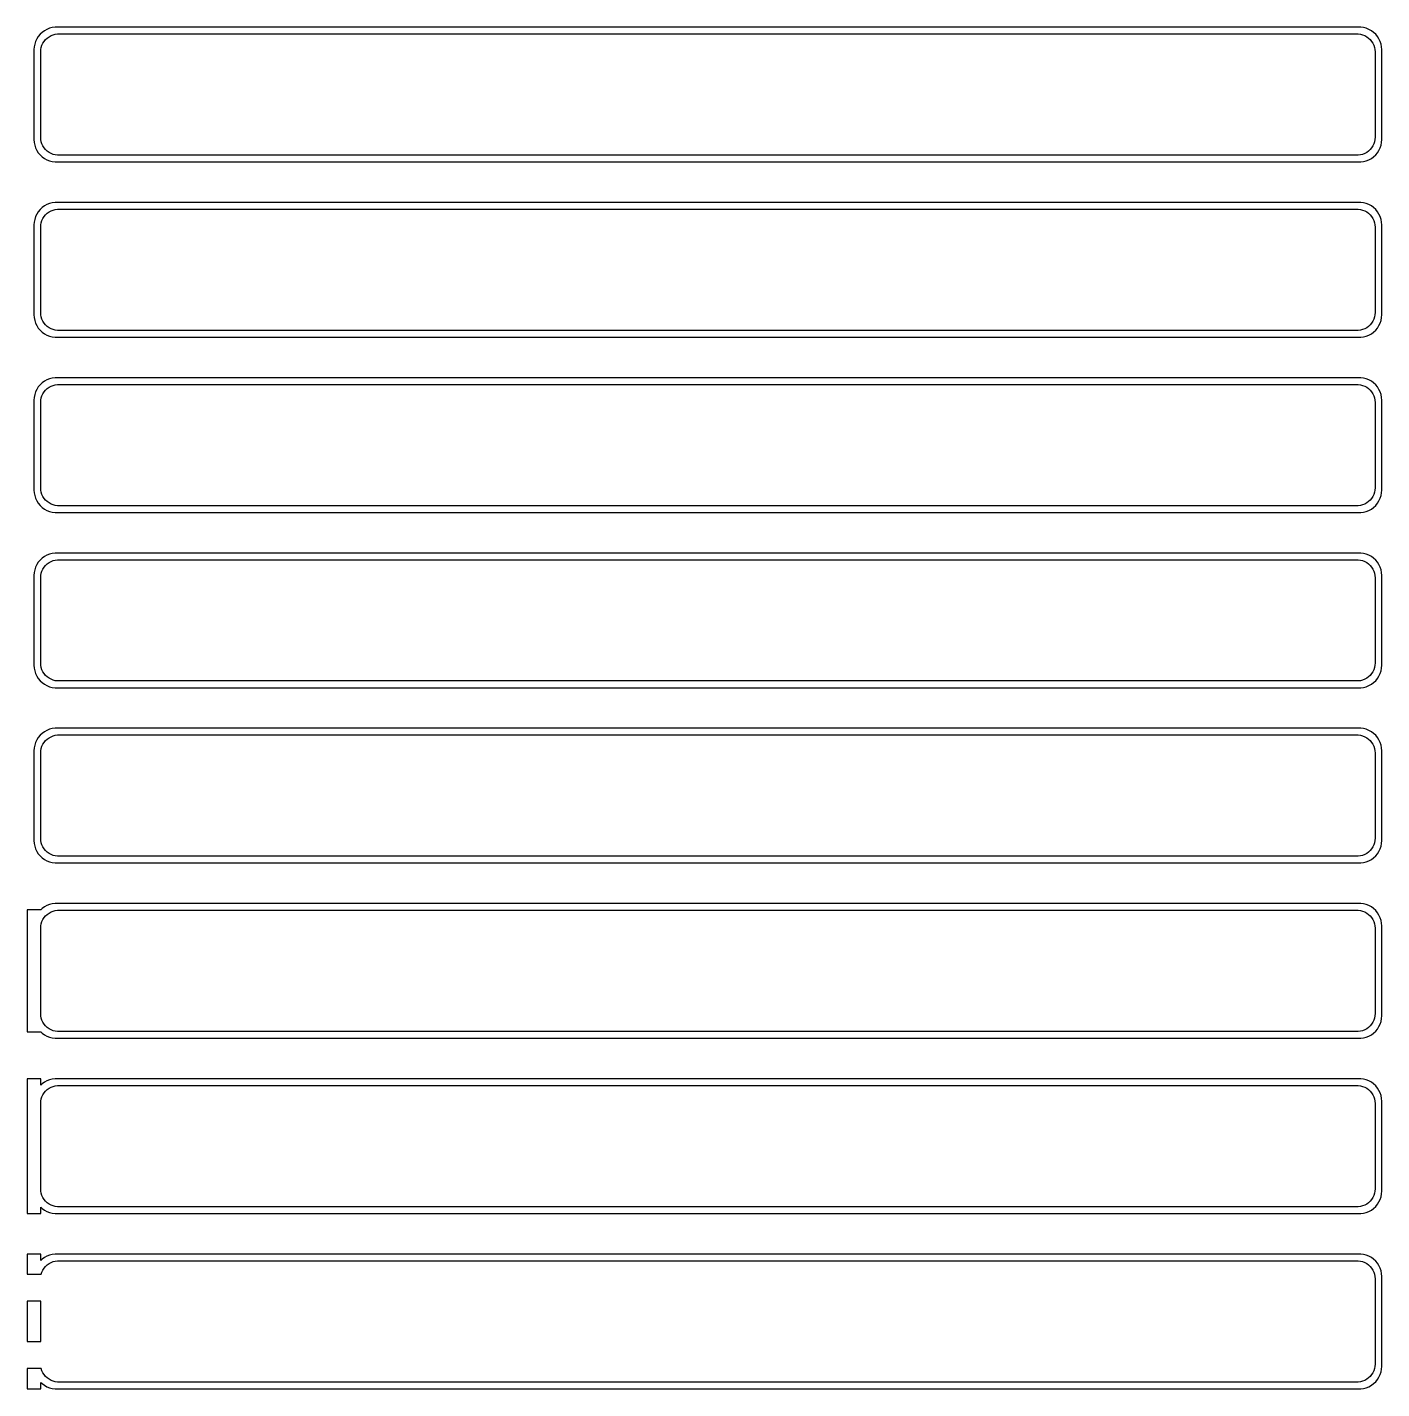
# Model space of a CAD drawing. Header units: metres. Extents: x -152 to 150, y 570 to 1146.
# Drawn here: x -151.5 to 150, y 843 to 1146 of the extents above; entities that cross this region are included whole.
import ezdxf

# ---------------------------------------------------------------- set-up
doc = ezdxf.new("R2010")
doc.units = ezdxf.units.M

msp = doc.modelspace()

# ---------------------------------------------------------------- linework, layer by layer
for p, q in [((-147.129, 1145.52), (-147.679, 1145.22)), ((-146.545, 1145.76), (-147.129, 1145.52)), ((-145.937, 1145.91), (-146.545, 1145.76)), ((-145.314, 1145.99), (-145.937, 1145.91)), ((145.314, 1145.99), (-145.314, 1145.99)), ((145.937, 1145.91), (145.314, 1145.99)), ((146.545, 1145.76), (145.937, 1145.91)), ((147.129, 1145.52), (146.545, 1145.76)), ((147.679, 1145.22), (147.129, 1145.52)), ((-149.843, 1142.24), (-149.961, 1141.63)), ((-149.649, 1142.84), (-149.843, 1142.24)), ((-149.382, 1143.41), (-149.649, 1142.84)), ((-149.045, 1143.94), (-149.382, 1143.41)), ((-148.645, 1144.42), (-149.045, 1143.94)), ((-148.187, 1144.85), (-148.645, 1144.42)), ((-148.219, 1141.97), (-148.005, 1142.43)), ((-147.679, 1145.22), (-148.187, 1144.85)), ((-148.005, 1142.43), (-147.736, 1142.85)), ((-147.736, 1142.85), (-147.416, 1143.24)), ((-147.416, 1143.24), (-147.05, 1143.58)), ((-147.05, 1143.58), (-146.643, 1143.88)), ((-146.643, 1143.88), (-146.203, 1144.12)), ((-146.203, 1144.12), (-145.736, 1144.3)), ((-145.736, 1144.3), (-145.25, 1144.43)), ((-145.25, 1144.43), (-144.751, 1144.49)), ((-144.751, 1144.49), (144.751, 1144.49)), ((144.751, 1144.49), (145.25, 1144.43)), ((145.25, 1144.43), (145.736, 1144.3)), ((145.736, 1144.3), (146.203, 1144.12)), ((146.203, 1144.12), (146.643, 1143.88)), ((146.643, 1143.88), (147.05, 1143.58)), ((147.05, 1143.58), (147.416, 1143.24)), ((147.416, 1143.24), (147.736, 1142.85)), ((148.187, 1144.85), (147.679, 1145.22)), ((147.736, 1142.85), (148.005, 1142.43)), ((148.005, 1142.43), (148.219, 1141.97)), ((148.645, 1144.42), (148.187, 1144.85)), ((149.045, 1143.94), (148.645, 1144.42)), ((149.382, 1143.41), (149.045, 1143.94)), ((149.649, 1142.84), (149.382, 1143.41)), ((149.843, 1142.24), (149.649, 1142.84)), ((149.961, 1141.63), (149.843, 1142.24)), ((-149.961, 1141.63), (-150, 1141)), ((-150, 1141), (-150, 1121)), ((-148.5, 1140.5), (-148.468, 1141)), ((-148.5, 1121.5), (-148.5, 1140.5)), ((-148.468, 1141), (-148.374, 1141.49)), ((-148.374, 1141.49), (-148.219, 1141.97)), ((148.219, 1141.97), (148.374, 1141.49)), ((148.374, 1141.49), (148.468, 1141)), ((148.468, 1141), (148.5, 1140.5)), ((148.5, 1140.5), (148.5, 1121.5)), ((150, 1141), (149.961, 1141.63)), ((150, 1121), (150, 1141)), ((-148.468, 1121), (-148.5, 1121.5)), ((148.5, 1121.5), (148.468, 1121)), ((-150, 1121), (-149.961, 1120.37)), ((-149.961, 1120.37), (-149.843, 1119.76)), ((-149.843, 1119.76), (-149.649, 1119.16)), ((-149.649, 1119.16), (-149.382, 1118.59)), ((-149.382, 1118.59), (-149.045, 1118.06)), ((-149.045, 1118.06), (-148.645, 1117.58)), ((-148.374, 1120.51), (-148.468, 1121)), ((-148.219, 1120.03), (-148.374, 1120.51)), ((-148.005, 1119.57), (-148.219, 1120.03)), ((-147.736, 1119.15), (-148.005, 1119.57)), ((-147.416, 1118.76), (-147.736, 1119.15)), ((-147.05, 1118.42), (-147.416, 1118.76)), ((-146.643, 1118.12), (-147.05, 1118.42)), ((-146.203, 1117.88), (-146.643, 1118.12)), ((146.643, 1118.12), (146.203, 1117.88)), ((147.05, 1118.42), (146.643, 1118.12)), ((147.416, 1118.76), (147.05, 1118.42)), ((147.736, 1119.15), (147.416, 1118.76)), ((148.005, 1119.57), (147.736, 1119.15)), ((148.219, 1120.03), (148.005, 1119.57)), ((148.374, 1120.51), (148.219, 1120.03)), ((148.468, 1121), (148.374, 1120.51)), ((148.645, 1117.58), (149.045, 1118.06)), ((149.045, 1118.06), (149.382, 1118.59)), ((149.382, 1118.59), (149.649, 1119.16)), ((149.649, 1119.16), (149.843, 1119.76)), ((149.843, 1119.76), (149.961, 1120.37)), ((149.961, 1120.37), (150, 1121)), ((-148.645, 1117.58), (-148.187, 1117.15)), ((-148.187, 1117.15), (-147.679, 1116.78)), ((-147.679, 1116.78), (-147.129, 1116.48)), ((-147.129, 1116.48), (-146.545, 1116.24)), ((-146.545, 1116.24), (-145.937, 1116.09)), ((-145.736, 1117.7), (-146.203, 1117.88)), ((-145.937, 1116.09), (-145.314, 1116.01)), ((-145.25, 1117.57), (-145.736, 1117.7)), ((-145.314, 1116.01), (145.314, 1116.01)), ((-144.751, 1117.51), (-145.25, 1117.57)), ((144.751, 1117.51), (-144.751, 1117.51)), ((145.25, 1117.57), (144.751, 1117.51)), ((145.736, 1117.7), (145.25, 1117.57)), ((145.314, 1116.01), (145.937, 1116.09)), ((146.203, 1117.88), (145.736, 1117.7)), ((145.937, 1116.09), (146.545, 1116.24)), ((146.545, 1116.24), (147.129, 1116.48)), ((147.129, 1116.48), (147.679, 1116.78)), ((147.679, 1116.78), (148.187, 1117.15)), ((148.187, 1117.15), (148.645, 1117.58)), ((-147.679, 1106.22), (-148.187, 1105.85)), ((-147.129, 1106.52), (-147.679, 1106.22)), ((-146.545, 1106.76), (-147.129, 1106.52)), ((-145.937, 1106.91), (-146.545, 1106.76)), ((-145.314, 1106.99), (-145.937, 1106.91)), ((145.314, 1106.99), (-145.314, 1106.99)), ((145.937, 1106.91), (145.314, 1106.99)), ((146.545, 1106.76), (145.937, 1106.91)), ((147.129, 1106.52), (146.545, 1106.76)), ((147.679, 1106.22), (147.129, 1106.52)), ((148.187, 1105.85), (147.679, 1106.22)), ((-149.843, 1103.24), (-149.961, 1102.63)), ((-149.649, 1103.84), (-149.843, 1103.24)), ((-149.382, 1104.41), (-149.649, 1103.84)), ((-149.045, 1104.94), (-149.382, 1104.41)), ((-148.645, 1105.42), (-149.045, 1104.94)), ((-148.187, 1105.85), (-148.645, 1105.42)), ((-148.374, 1102.49), (-148.219, 1102.97)), ((-148.219, 1102.97), (-148.005, 1103.43)), ((-148.005, 1103.43), (-147.736, 1103.85)), ((-147.736, 1103.85), (-147.416, 1104.24)), ((-147.416, 1104.24), (-147.05, 1104.58)), ((-147.05, 1104.58), (-146.643, 1104.88)), ((-146.643, 1104.88), (-146.203, 1105.12)), ((-146.203, 1105.12), (-145.736, 1105.3)), ((-145.736, 1105.3), (-145.25, 1105.43)), ((-145.25, 1105.43), (-144.751, 1105.49)), ((-144.751, 1105.49), (144.751, 1105.49)), ((144.751, 1105.49), (145.25, 1105.43)), ((145.25, 1105.43), (145.736, 1105.3)), ((145.736, 1105.3), (146.203, 1105.12)), ((146.203, 1105.12), (146.643, 1104.88)), ((146.643, 1104.88), (147.05, 1104.58)), ((147.05, 1104.58), (147.416, 1104.24)), ((147.416, 1104.24), (147.736, 1103.85)), ((147.736, 1103.85), (148.005, 1103.43)), ((148.005, 1103.43), (148.219, 1102.97)), ((148.645, 1105.42), (148.187, 1105.85)), ((148.219, 1102.97), (148.374, 1102.49)), ((149.045, 1104.94), (148.645, 1105.42)), ((149.382, 1104.41), (149.045, 1104.94)), ((149.649, 1103.84), (149.382, 1104.41)), ((149.843, 1103.24), (149.649, 1103.84)), ((149.961, 1102.63), (149.843, 1103.24)), ((-149.961, 1102.63), (-150, 1102)), ((-150, 1102), (-150, 1082)), ((-148.5, 1101.5), (-148.468, 1102)), ((-148.5, 1082.5), (-148.5, 1101.5)), ((-148.468, 1102), (-148.374, 1102.49)), ((148.374, 1102.49), (148.468, 1102)), ((148.468, 1102), (148.5, 1101.5)), ((148.5, 1101.5), (148.5, 1082.5)), ((150, 1102), (149.961, 1102.63)), ((150, 1082), (150, 1102)), ((-150, 1082), (-149.961, 1081.37)), ((-148.468, 1082), (-148.5, 1082.5)), ((-148.374, 1081.51), (-148.468, 1082)), ((148.468, 1082), (148.374, 1081.51)), ((148.5, 1082.5), (148.468, 1082)), ((149.961, 1081.37), (150, 1082)), ((-149.961, 1081.37), (-149.843, 1080.76)), ((-149.843, 1080.76), (-149.649, 1080.16)), ((-149.649, 1080.16), (-149.382, 1079.59)), ((-149.382, 1079.59), (-149.045, 1079.06)), ((-149.045, 1079.06), (-148.645, 1078.58)), ((-148.219, 1081.03), (-148.374, 1081.51)), ((-148.005, 1080.57), (-148.219, 1081.03)), ((-147.736, 1080.15), (-148.005, 1080.57)), ((-147.416, 1079.76), (-147.736, 1080.15)), ((-147.05, 1079.42), (-147.416, 1079.76)), ((-146.643, 1079.12), (-147.05, 1079.42)), ((-146.203, 1078.88), (-146.643, 1079.12)), ((-145.736, 1078.7), (-146.203, 1078.88)), ((-145.25, 1078.57), (-145.736, 1078.7)), ((145.736, 1078.7), (145.25, 1078.57)), ((146.203, 1078.88), (145.736, 1078.7)), ((146.643, 1079.12), (146.203, 1078.88)), ((147.05, 1079.42), (146.643, 1079.12)), ((147.416, 1079.76), (147.05, 1079.42)), ((147.736, 1080.15), (147.416, 1079.76)), ((148.005, 1080.57), (147.736, 1080.15)), ((148.219, 1081.03), (148.005, 1080.57)), ((148.374, 1081.51), (148.219, 1081.03)), ((148.645, 1078.58), (149.045, 1079.06)), ((149.045, 1079.06), (149.382, 1079.59)), ((149.382, 1079.59), (149.649, 1080.16)), ((149.649, 1080.16), (149.843, 1080.76)), ((149.843, 1080.76), (149.961, 1081.37)), ((-148.645, 1078.58), (-148.187, 1078.15)), ((-148.187, 1078.15), (-147.679, 1077.78)), ((-147.679, 1077.78), (-147.129, 1077.48)), ((-147.129, 1077.48), (-146.545, 1077.24)), ((-146.545, 1077.24), (-145.937, 1077.09)), ((-145.937, 1077.09), (-145.314, 1077.01)), ((-145.314, 1077.01), (145.314, 1077.01)), ((-144.751, 1078.51), (-145.25, 1078.57)), ((144.751, 1078.51), (-144.751, 1078.51)), ((145.25, 1078.57), (144.751, 1078.51)), ((145.314, 1077.01), (145.937, 1077.09)), ((145.937, 1077.09), (146.545, 1077.24)), ((146.545, 1077.24), (147.129, 1077.48)), ((147.129, 1077.48), (147.679, 1077.78)), ((147.679, 1077.78), (148.187, 1078.15)), ((148.187, 1078.15), (148.645, 1078.58)), ((-148.187, 1066.85), (-148.645, 1066.42)), ((-147.679, 1067.22), (-148.187, 1066.85)), ((-147.129, 1067.52), (-147.679, 1067.22)), ((-146.545, 1067.76), (-147.129, 1067.52)), ((-145.937, 1067.91), (-146.545, 1067.76)), ((-145.314, 1067.99), (-145.937, 1067.91)), ((145.314, 1067.99), (-145.314, 1067.99)), ((-145.25, 1066.43), (-144.751, 1066.49)), ((-144.751, 1066.49), (144.751, 1066.49)), ((144.751, 1066.49), (145.25, 1066.43)), ((145.937, 1067.91), (145.314, 1067.99)), ((146.545, 1067.76), (145.937, 1067.91)), ((147.129, 1067.52), (146.545, 1067.76)), ((147.679, 1067.22), (147.129, 1067.52)), ((148.187, 1066.85), (147.679, 1067.22)), ((148.645, 1066.42), (148.187, 1066.85)), ((-149.961, 1063.63), (-150, 1063)), ((-149.843, 1064.24), (-149.961, 1063.63)), ((-149.649, 1064.84), (-149.843, 1064.24)), ((-149.382, 1065.41), (-149.649, 1064.84)), ((-149.045, 1065.94), (-149.382, 1065.41)), ((-148.645, 1066.42), (-149.045, 1065.94)), ((-148.468, 1063), (-148.374, 1063.49)), ((-148.374, 1063.49), (-148.219, 1063.97)), ((-148.219, 1063.97), (-148.005, 1064.43)), ((-148.005, 1064.43), (-147.736, 1064.85)), ((-147.736, 1064.85), (-147.416, 1065.24)), ((-147.416, 1065.24), (-147.05, 1065.58)), ((-147.05, 1065.58), (-146.643, 1065.88)), ((-146.643, 1065.88), (-146.203, 1066.12)), ((-146.203, 1066.12), (-145.736, 1066.3)), ((-145.736, 1066.3), (-145.25, 1066.43)), ((145.25, 1066.43), (145.736, 1066.3)), ((145.736, 1066.3), (146.203, 1066.12)), ((146.203, 1066.12), (146.643, 1065.88)), ((146.643, 1065.88), (147.05, 1065.58)), ((147.05, 1065.58), (147.416, 1065.24)), ((147.416, 1065.24), (147.736, 1064.85)), ((147.736, 1064.85), (148.005, 1064.43)), ((148.005, 1064.43), (148.219, 1063.97)), ((148.219, 1063.97), (148.374, 1063.49)), ((148.374, 1063.49), (148.468, 1063)), ((149.045, 1065.94), (148.645, 1066.42)), ((149.382, 1065.41), (149.045, 1065.94)), ((149.649, 1064.84), (149.382, 1065.41)), ((149.843, 1064.24), (149.649, 1064.84)), ((149.961, 1063.63), (149.843, 1064.24)), ((150, 1063), (149.961, 1063.63)), ((-150, 1063), (-150, 1043)), ((-148.5, 1062.5), (-148.468, 1063)), ((-148.5, 1043.5), (-148.5, 1062.5)), ((148.468, 1063), (148.5, 1062.5)), ((148.5, 1062.5), (148.5, 1043.5)), ((150, 1043), (150, 1063)), ((-150, 1043), (-149.961, 1042.37)), ((-149.961, 1042.37), (-149.843, 1041.76)), ((-148.468, 1043), (-148.5, 1043.5)), ((-148.374, 1042.51), (-148.468, 1043)), ((-148.219, 1042.03), (-148.374, 1042.51)), ((148.374, 1042.51), (148.219, 1042.03)), ((148.468, 1043), (148.374, 1042.51)), ((148.5, 1043.5), (148.468, 1043)), ((149.843, 1041.76), (149.961, 1042.37)), ((149.961, 1042.37), (150, 1043)), ((-149.843, 1041.76), (-149.649, 1041.16)), ((-149.649, 1041.16), (-149.382, 1040.59)), ((-149.382, 1040.59), (-149.045, 1040.06)), ((-149.045, 1040.06), (-148.645, 1039.58)), ((-148.645, 1039.58), (-148.187, 1039.15)), ((-148.005, 1041.57), (-148.219, 1042.03)), ((-147.736, 1041.15), (-148.005, 1041.57)), ((-147.416, 1040.76), (-147.736, 1041.15)), ((-147.05, 1040.42), (-147.416, 1040.76)), ((-146.643, 1040.12), (-147.05, 1040.42)), ((-146.203, 1039.88), (-146.643, 1040.12)), ((-145.736, 1039.7), (-146.203, 1039.88)), ((-145.25, 1039.57), (-145.736, 1039.7)), ((-144.751, 1039.51), (-145.25, 1039.57)), ((144.751, 1039.51), (-144.751, 1039.51)), ((145.25, 1039.57), (144.751, 1039.51)), ((145.736, 1039.7), (145.25, 1039.57)), ((146.203, 1039.88), (145.736, 1039.7)), ((146.643, 1040.12), (146.203, 1039.88)), ((147.05, 1040.42), (146.643, 1040.12)), ((147.416, 1040.76), (147.05, 1040.42)), ((147.736, 1041.15), (147.416, 1040.76)), ((148.005, 1041.57), (147.736, 1041.15)), ((148.219, 1042.03), (148.005, 1041.57)), ((148.187, 1039.15), (148.645, 1039.58)), ((148.645, 1039.58), (149.045, 1040.06)), ((149.045, 1040.06), (149.382, 1040.59)), ((149.382, 1040.59), (149.649, 1041.16)), ((149.649, 1041.16), (149.843, 1041.76)), ((-148.187, 1039.15), (-147.679, 1038.78)), ((-147.679, 1038.78), (-147.129, 1038.48)), ((-147.129, 1038.48), (-146.545, 1038.24)), ((-146.545, 1038.24), (-145.937, 1038.09)), ((-145.937, 1038.09), (-145.314, 1038.01)), ((-145.314, 1038.01), (145.314, 1038.01)), ((145.314, 1038.01), (145.937, 1038.09)), ((145.937, 1038.09), (146.545, 1038.24)), ((146.545, 1038.24), (147.129, 1038.48)), ((147.129, 1038.48), (147.679, 1038.78)), ((147.679, 1038.78), (148.187, 1039.15)), ((-148.645, 1027.42), (-149.045, 1026.94)), ((-148.187, 1027.85), (-148.645, 1027.42)), ((-147.679, 1028.22), (-148.187, 1027.85)), ((-147.129, 1028.52), (-147.679, 1028.22)), ((-146.545, 1028.76), (-147.129, 1028.52)), ((-146.643, 1026.88), (-146.203, 1027.12)), ((-145.937, 1028.91), (-146.545, 1028.76)), ((-146.203, 1027.12), (-145.736, 1027.3)), ((-145.314, 1028.99), (-145.937, 1028.91)), ((-145.736, 1027.3), (-145.25, 1027.43)), ((145.314, 1028.99), (-145.314, 1028.99)), ((-145.25, 1027.43), (-144.751, 1027.49)), ((-144.751, 1027.49), (144.751, 1027.49)), ((144.751, 1027.49), (145.25, 1027.43)), ((145.25, 1027.43), (145.736, 1027.3)), ((145.937, 1028.91), (145.314, 1028.99)), ((145.736, 1027.3), (146.203, 1027.12)), ((146.545, 1028.76), (145.937, 1028.91)), ((146.203, 1027.12), (146.643, 1026.88)), ((147.129, 1028.52), (146.545, 1028.76)), ((147.679, 1028.22), (147.129, 1028.52)), ((148.187, 1027.85), (147.679, 1028.22)), ((148.645, 1027.42), (148.187, 1027.85)), ((149.045, 1026.94), (148.645, 1027.42)), ((-149.961, 1024.63), (-150, 1024)), ((-149.843, 1025.24), (-149.961, 1024.63)), ((-149.649, 1025.84), (-149.843, 1025.24)), ((-149.382, 1026.41), (-149.649, 1025.84)), ((-149.045, 1026.94), (-149.382, 1026.41)), ((-148.468, 1024), (-148.374, 1024.49)), ((-148.374, 1024.49), (-148.219, 1024.97)), ((-148.219, 1024.97), (-148.005, 1025.43)), ((-148.005, 1025.43), (-147.736, 1025.85)), ((-147.736, 1025.85), (-147.416, 1026.24)), ((-147.416, 1026.24), (-147.05, 1026.58)), ((-147.05, 1026.58), (-146.643, 1026.88)), ((146.643, 1026.88), (147.05, 1026.58)), ((147.05, 1026.58), (147.416, 1026.24)), ((147.416, 1026.24), (147.736, 1025.85)), ((147.736, 1025.85), (148.005, 1025.43)), ((148.005, 1025.43), (148.219, 1024.97)), ((148.219, 1024.97), (148.374, 1024.49)), ((148.374, 1024.49), (148.468, 1024)), ((149.382, 1026.41), (149.045, 1026.94)), ((149.649, 1025.84), (149.382, 1026.41)), ((149.843, 1025.24), (149.649, 1025.84)), ((149.961, 1024.63), (149.843, 1025.24)), ((150, 1024), (149.961, 1024.63)), ((-150, 1024), (-150, 1004)), ((-148.5, 1023.5), (-148.468, 1024)), ((-148.5, 1004.5), (-148.5, 1023.5)), ((148.468, 1024), (148.5, 1023.5)), ((148.5, 1023.5), (148.5, 1004.5)), ((150, 1004), (150, 1024)), ((-150, 1004), (-149.961, 1003.37)), ((-149.961, 1003.37), (-149.843, 1002.76)), ((-148.468, 1004), (-148.5, 1004.5)), ((-148.374, 1003.51), (-148.468, 1004)), ((-148.219, 1003.03), (-148.374, 1003.51)), ((-148.005, 1002.57), (-148.219, 1003.03)), ((148.219, 1003.03), (148.005, 1002.57)), ((148.374, 1003.51), (148.219, 1003.03)), ((148.468, 1004), (148.374, 1003.51)), ((148.5, 1004.5), (148.468, 1004)), ((149.843, 1002.76), (149.961, 1003.37)), ((149.961, 1003.37), (150, 1004)), ((-149.843, 1002.76), (-149.649, 1002.16)), ((-149.649, 1002.16), (-149.382, 1001.59)), ((-149.382, 1001.59), (-149.045, 1001.06)), ((-149.045, 1001.06), (-148.645, 1000.58)), ((-148.645, 1000.58), (-148.187, 1000.15)), ((-148.187, 1000.15), (-147.679, 999.778)), ((-147.736, 1002.15), (-148.005, 1002.57)), ((-147.416, 1001.76), (-147.736, 1002.15)), ((-147.05, 1001.42), (-147.416, 1001.76)), ((-146.643, 1001.12), (-147.05, 1001.42)), ((-146.203, 1000.88), (-146.643, 1001.12)), ((-145.736, 1000.7), (-146.203, 1000.88)), ((-145.25, 1000.57), (-145.736, 1000.7)), ((-144.751, 1000.51), (-145.25, 1000.57)), ((144.751, 1000.51), (-144.751, 1000.51)), ((145.25, 1000.57), (144.751, 1000.51)), ((145.736, 1000.7), (145.25, 1000.57)), ((146.203, 1000.88), (145.736, 1000.7)), ((146.643, 1001.12), (146.203, 1000.88)), ((147.05, 1001.42), (146.643, 1001.12)), ((147.416, 1001.76), (147.05, 1001.42)), ((147.736, 1002.15), (147.416, 1001.76)), ((147.679, 999.778), (148.187, 1000.15)), ((148.005, 1002.57), (147.736, 1002.15)), ((148.187, 1000.15), (148.645, 1000.58)), ((148.645, 1000.58), (149.045, 1001.06)), ((149.045, 1001.06), (149.382, 1001.59)), ((149.382, 1001.59), (149.649, 1002.16)), ((149.649, 1002.16), (149.843, 1002.76)), ((-147.679, 999.778), (-147.129, 999.476)), ((-147.129, 999.476), (-146.545, 999.245)), ((-146.545, 999.245), (-145.937, 999.089)), ((-145.937, 999.089), (-145.314, 999.01)), ((-145.314, 999.01), (145.314, 999.01)), ((145.314, 999.01), (145.937, 999.089)), ((145.937, 999.089), (146.545, 999.245)), ((146.545, 999.245), (147.129, 999.476)), ((147.129, 999.476), (147.679, 999.778)), ((-149.045, 987.939), (-149.382, 987.409)), ((-148.645, 988.423), (-149.045, 987.939)), ((-148.187, 988.853), (-148.645, 988.423)), ((-147.679, 989.222), (-148.187, 988.853)), ((-147.129, 989.524), (-147.679, 989.222)), ((-146.545, 989.755), (-147.129, 989.524)), ((-147.05, 987.582), (-146.643, 987.877)), ((-146.643, 987.877), (-146.203, 988.119)), ((-145.937, 989.911), (-146.545, 989.755)), ((-146.203, 988.119), (-145.736, 988.304)), ((-145.314, 989.99), (-145.937, 989.911)), ((-145.736, 988.304), (-145.25, 988.429)), ((145.314, 989.99), (-145.314, 989.99)), ((-145.25, 988.429), (-144.751, 988.492)), ((-144.751, 988.492), (144.751, 988.492)), ((144.751, 988.492), (145.25, 988.429)), ((145.25, 988.429), (145.736, 988.304)), ((145.937, 989.911), (145.314, 989.99)), ((145.736, 988.304), (146.203, 988.119)), ((146.545, 989.755), (145.937, 989.911)), ((146.203, 988.119), (146.643, 987.877)), ((147.129, 989.524), (146.545, 989.755)), ((146.643, 987.877), (147.05, 987.582)), ((147.679, 989.222), (147.129, 989.524)), ((148.187, 988.853), (147.679, 989.222)), ((148.645, 988.423), (148.187, 988.853)), ((149.045, 987.939), (148.645, 988.423)), ((149.382, 987.409), (149.045, 987.939)), ((-149.961, 985.627), (-150, 985)), ((-150, 985), (-150, 965)), ((-149.843, 986.243), (-149.961, 985.627)), ((-149.649, 986.841), (-149.843, 986.243)), ((-149.382, 987.409), (-149.649, 986.841)), ((-148.5, 984.5), (-148.468, 985.001)), ((-148.468, 985.001), (-148.374, 985.495)), ((-148.374, 985.495), (-148.219, 985.972)), ((-148.219, 985.972), (-148.005, 986.427)), ((-148.005, 986.427), (-147.736, 986.851)), ((-147.736, 986.851), (-147.416, 987.238)), ((-147.416, 987.238), (-147.05, 987.582)), ((147.05, 987.582), (147.416, 987.238)), ((147.416, 987.238), (147.736, 986.851)), ((147.736, 986.851), (148.005, 986.427)), ((148.005, 986.427), (148.219, 985.972)), ((148.219, 985.972), (148.374, 985.495)), ((148.374, 985.495), (148.468, 985.001)), ((148.468, 985.001), (148.5, 984.5)), ((149.649, 986.841), (149.382, 987.409)), ((149.843, 986.243), (149.649, 986.841)), ((149.961, 985.627), (149.843, 986.243)), ((150, 985), (149.961, 985.627)), ((150, 965), (150, 985)), ((-148.5, 965.5), (-148.5, 984.5)), ((148.5, 984.5), (148.5, 965.5)), ((-150, 965), (-149.961, 964.373)), ((-149.961, 964.373), (-149.843, 963.757)), ((-149.843, 963.757), (-149.649, 963.159)), ((-148.468, 964.999), (-148.5, 965.5)), ((-148.374, 964.505), (-148.468, 964.999)), ((-148.219, 964.028), (-148.374, 964.505)), ((-148.005, 963.573), (-148.219, 964.028)), ((-147.736, 963.149), (-148.005, 963.573)), ((148.005, 963.573), (147.736, 963.149)), ((148.219, 964.028), (148.005, 963.573)), ((148.374, 964.505), (148.219, 964.028)), ((148.468, 964.999), (148.374, 964.505)), ((148.5, 965.5), (148.468, 964.999)), ((149.649, 963.159), (149.843, 963.757)), ((149.843, 963.757), (149.961, 964.373)), ((149.961, 964.373), (150, 965)), ((-149.649, 963.159), (-149.382, 962.591)), ((-149.382, 962.591), (-149.045, 962.061)), ((-149.045, 962.061), (-148.645, 961.577)), ((-148.645, 961.577), (-148.187, 961.147)), ((-148.187, 961.147), (-147.679, 960.778)), ((-147.416, 962.762), (-147.736, 963.149)), ((-147.679, 960.778), (-147.129, 960.476)), ((-147.05, 962.418), (-147.416, 962.762)), ((-147.129, 960.476), (-146.545, 960.245)), ((-146.643, 962.123), (-147.05, 962.418)), ((-146.203, 961.881), (-146.643, 962.123)), ((-145.736, 961.696), (-146.203, 961.881)), ((-145.25, 961.571), (-145.736, 961.696)), ((-144.751, 961.508), (-145.25, 961.571)), ((144.751, 961.508), (-144.751, 961.508)), ((145.25, 961.571), (144.751, 961.508)), ((145.736, 961.696), (145.25, 961.571)), ((146.203, 961.881), (145.736, 961.696)), ((146.643, 962.123), (146.203, 961.881)), ((146.545, 960.245), (147.129, 960.476)), ((147.05, 962.418), (146.643, 962.123)), ((147.416, 962.762), (147.05, 962.418)), ((147.129, 960.476), (147.679, 960.778)), ((147.736, 963.149), (147.416, 962.762)), ((147.679, 960.778), (148.187, 961.147)), ((148.187, 961.147), (148.645, 961.577)), ((148.645, 961.577), (149.045, 962.061)), ((149.045, 962.061), (149.382, 962.591)), ((149.382, 962.591), (149.649, 963.159)), ((-146.545, 960.245), (-145.937, 960.089)), ((-145.937, 960.089), (-145.314, 960.01)), ((-145.314, 960.01), (145.314, 960.01)), ((145.314, 960.01), (145.937, 960.089)), ((145.937, 960.089), (146.545, 960.245)), ((-148.5, 949.559), (-151.5, 949.559)), ((-151.5, 949.559), (-151.5, 922.441)), ((-148.187, 949.853), (-148.5, 949.559)), ((-147.679, 950.222), (-148.187, 949.853)), ((-147.129, 950.524), (-147.679, 950.222)), ((-147.416, 948.238), (-147.05, 948.582)), ((-146.545, 950.755), (-147.129, 950.524)), ((-147.05, 948.582), (-146.643, 948.877)), ((-146.643, 948.877), (-146.203, 949.119)), ((-145.937, 950.911), (-146.545, 950.755)), ((-146.203, 949.119), (-145.736, 949.304)), ((-145.314, 950.99), (-145.937, 950.911)), ((-145.736, 949.304), (-145.25, 949.429)), ((145.314, 950.99), (-145.314, 950.99)), ((-145.25, 949.429), (-144.751, 949.492)), ((-144.751, 949.492), (144.751, 949.492)), ((144.751, 949.492), (145.25, 949.429)), ((145.25, 949.429), (145.736, 949.304)), ((145.937, 950.911), (145.314, 950.99)), ((145.736, 949.304), (146.203, 949.119)), ((146.545, 950.755), (145.937, 950.911)), ((146.203, 949.119), (146.643, 948.877)), ((147.129, 950.524), (146.545, 950.755)), ((146.643, 948.877), (147.05, 948.582)), ((147.05, 948.582), (147.416, 948.238)), ((147.679, 950.222), (147.129, 950.524)), ((148.187, 949.853), (147.679, 950.222)), ((148.645, 949.423), (148.187, 949.853)), ((149.045, 948.939), (148.645, 949.423)), ((149.382, 948.409), (149.045, 948.939)), ((149.649, 947.841), (149.382, 948.409)), ((-148.5, 945.5), (-148.468, 946.001)), ((-148.5, 926.5), (-148.5, 945.5)), ((-148.468, 946.001), (-148.374, 946.495)), ((-148.374, 946.495), (-148.219, 946.972)), ((-148.219, 946.972), (-148.005, 947.427)), ((-148.005, 947.427), (-147.736, 947.851)), ((-147.736, 947.851), (-147.416, 948.238)), ((147.416, 948.238), (147.736, 947.851)), ((147.736, 947.851), (148.005, 947.427)), ((148.005, 947.427), (148.219, 946.972)), ((148.219, 946.972), (148.374, 946.495)), ((148.374, 946.495), (148.468, 946.001)), ((148.468, 946.001), (148.5, 945.5)), ((148.5, 945.5), (148.5, 926.5)), ((149.843, 947.243), (149.649, 947.841)), ((149.961, 946.627), (149.843, 947.243)), ((150, 946), (149.961, 946.627)), ((150, 926), (150, 946)), ((-148.468, 925.999), (-148.5, 926.5)), ((-148.374, 925.505), (-148.468, 925.999)), ((-148.219, 925.028), (-148.374, 925.505)), ((-148.005, 924.573), (-148.219, 925.028)), ((-147.736, 924.149), (-148.005, 924.573)), ((-147.416, 923.762), (-147.736, 924.149)), ((147.736, 924.149), (147.416, 923.762)), ((148.005, 924.573), (147.736, 924.149)), ((148.219, 925.028), (148.005, 924.573)), ((148.374, 925.505), (148.219, 925.028)), ((148.468, 925.999), (148.374, 925.505)), ((148.5, 926.5), (148.468, 925.999)), ((149.382, 923.591), (149.649, 924.159)), ((149.649, 924.159), (149.843, 924.757)), ((149.843, 924.757), (149.961, 925.373)), ((149.961, 925.373), (150, 926)), ((-151.5, 922.441), (-148.5, 922.441)), ((-148.5, 922.441), (-148.187, 922.147)), ((-148.187, 922.147), (-147.679, 921.778)), ((-147.679, 921.778), (-147.129, 921.476)), ((-147.05, 923.418), (-147.416, 923.762)), ((-147.129, 921.476), (-146.545, 921.245)), ((-146.643, 923.123), (-147.05, 923.418)), ((-146.203, 922.881), (-146.643, 923.123)), ((-146.545, 921.245), (-145.937, 921.089)), ((-145.736, 922.696), (-146.203, 922.881)), ((-145.937, 921.089), (-145.314, 921.01)), ((-145.25, 922.571), (-145.736, 922.696)), ((-144.751, 922.508), (-145.25, 922.571)), ((144.751, 922.508), (-144.751, 922.508)), ((145.25, 922.571), (144.751, 922.508)), ((145.736, 922.696), (145.25, 922.571)), ((145.314, 921.01), (145.937, 921.089)), ((146.203, 922.881), (145.736, 922.696)), ((145.937, 921.089), (146.545, 921.245)), ((146.643, 923.123), (146.203, 922.881)), ((146.545, 921.245), (147.129, 921.476)), ((147.05, 923.418), (146.643, 923.123)), ((147.416, 923.762), (147.05, 923.418)), ((147.129, 921.476), (147.679, 921.778)), ((147.679, 921.778), (148.187, 922.147)), ((148.187, 922.147), (148.645, 922.577)), ((148.645, 922.577), (149.045, 923.061)), ((149.045, 923.061), (149.382, 923.591)), ((-145.314, 921.01), (145.314, 921.01)), ((-145.314, 911.99), (-145.937, 911.911)), ((145.314, 911.99), (-145.314, 911.99)), ((145.937, 911.911), (145.314, 911.99)), ((-148.5, 911.967), (-151.5, 911.967)), ((-151.5, 911.967), (-151.5, 882.033)), ((-148.5, 910.559), (-148.5, 911.967)), ((-148.187, 910.853), (-148.5, 910.559)), ((-147.679, 911.222), (-148.187, 910.853)), ((-147.736, 908.851), (-147.416, 909.238)), ((-147.129, 911.524), (-147.679, 911.222)), ((-147.416, 909.238), (-147.05, 909.582)), ((-146.545, 911.755), (-147.129, 911.524)), ((-147.05, 909.582), (-146.643, 909.877)), ((-146.643, 909.877), (-146.203, 910.119)), ((-145.937, 911.911), (-146.545, 911.755)), ((-146.203, 910.119), (-145.736, 910.304)), ((-145.736, 910.304), (-145.25, 910.429)), ((-145.25, 910.429), (-144.751, 910.492)), ((-144.751, 910.492), (144.751, 910.492)), ((144.751, 910.492), (145.25, 910.429)), ((145.25, 910.429), (145.736, 910.304)), ((145.736, 910.304), (146.203, 910.119)), ((146.545, 911.755), (145.937, 911.911)), ((146.203, 910.119), (146.643, 909.877)), ((147.129, 911.524), (146.545, 911.755)), ((146.643, 909.877), (147.05, 909.582)), ((147.05, 909.582), (147.416, 909.238)), ((147.679, 911.222), (147.129, 911.524)), ((147.416, 909.238), (147.736, 908.851)), ((148.187, 910.853), (147.679, 911.222)), ((148.645, 910.423), (148.187, 910.853)), ((149.045, 909.939), (148.645, 910.423)), ((149.382, 909.409), (149.045, 909.939)), ((149.649, 908.841), (149.382, 909.409)), ((-148.5, 906.5), (-148.468, 907.001)), ((-148.5, 887.5), (-148.5, 906.5)), ((-148.468, 907.001), (-148.374, 907.495)), ((-148.374, 907.495), (-148.219, 907.972)), ((-148.219, 907.972), (-148.005, 908.427)), ((-148.005, 908.427), (-147.736, 908.851)), ((147.736, 908.851), (148.005, 908.427)), ((148.005, 908.427), (148.219, 907.972)), ((148.219, 907.972), (148.374, 907.495)), ((148.374, 907.495), (148.468, 907.001)), ((148.468, 907.001), (148.5, 906.5)), ((148.5, 906.5), (148.5, 887.5)), ((149.843, 908.243), (149.649, 908.841)), ((149.961, 907.627), (149.843, 908.243)), ((150, 907), (149.961, 907.627)), ((150, 887), (150, 907)), ((-148.468, 886.999), (-148.5, 887.5)), ((-148.374, 886.505), (-148.468, 886.999)), ((-148.219, 886.028), (-148.374, 886.505)), ((-148.005, 885.573), (-148.219, 886.028)), ((-147.736, 885.149), (-148.005, 885.573)), ((-147.416, 884.762), (-147.736, 885.149)), ((-147.05, 884.418), (-147.416, 884.762)), ((147.416, 884.762), (147.05, 884.418)), ((147.736, 885.149), (147.416, 884.762)), ((148.005, 885.573), (147.736, 885.149)), ((148.219, 886.028), (148.005, 885.573)), ((148.374, 886.505), (148.219, 886.028)), ((148.468, 886.999), (148.374, 886.505)), ((148.5, 887.5), (148.468, 886.999)), ((149.382, 884.591), (149.649, 885.159)), ((149.649, 885.159), (149.843, 885.757)), ((149.843, 885.757), (149.961, 886.373)), ((149.961, 886.373), (150, 887)), ((-151.5, 882.033), (-148.5, 882.033)), ((-148.5, 882.033), (-148.5, 883.441)), ((-148.5, 883.441), (-148.187, 883.147)), ((-148.187, 883.147), (-147.679, 882.778)), ((-147.679, 882.778), (-147.129, 882.476)), ((-147.129, 882.476), (-146.545, 882.245)), ((-146.643, 884.123), (-147.05, 884.418)), ((-146.203, 883.881), (-146.643, 884.123)), ((-146.545, 882.245), (-145.937, 882.089)), ((-145.736, 883.696), (-146.203, 883.881)), ((-145.937, 882.089), (-145.314, 882.01)), ((-145.25, 883.571), (-145.736, 883.696)), ((-145.314, 882.01), (145.314, 882.01)), ((-144.751, 883.508), (-145.25, 883.571)), ((144.751, 883.508), (-144.751, 883.508)), ((145.25, 883.571), (144.751, 883.508)), ((145.736, 883.696), (145.25, 883.571)), ((145.314, 882.01), (145.937, 882.089)), ((146.203, 883.881), (145.736, 883.696)), ((145.937, 882.089), (146.545, 882.245)), ((146.643, 884.123), (146.203, 883.881)), ((146.545, 882.245), (147.129, 882.476)), ((147.05, 884.418), (146.643, 884.123)), ((147.129, 882.476), (147.679, 882.778)), ((147.679, 882.778), (148.187, 883.147)), ((148.187, 883.147), (148.645, 883.577)), ((148.645, 883.577), (149.045, 884.061)), ((149.045, 884.061), (149.382, 884.591)), ((-148.5, 872.99), (-151.5, 872.99)), ((-151.5, 872.99), (-151.5, 868.494)), ((-148.5, 871.559), (-148.5, 872.99)), ((-146.545, 872.755), (-147.129, 872.524)), ((-145.937, 872.911), (-146.545, 872.755)), ((-145.314, 872.99), (-145.937, 872.911)), ((145.314, 872.99), (-145.314, 872.99)), ((145.937, 872.911), (145.314, 872.99)), ((146.545, 872.755), (145.937, 872.911)), ((147.129, 872.524), (146.545, 872.755)), ((-148.187, 871.853), (-148.5, 871.559)), ((-147.679, 872.222), (-148.187, 871.853)), ((-148.005, 869.427), (-147.736, 869.851)), ((-147.736, 869.851), (-147.416, 870.238)), ((-147.129, 872.524), (-147.679, 872.222)), ((-147.416, 870.238), (-147.05, 870.582)), ((-147.05, 870.582), (-146.643, 870.877)), ((-146.643, 870.877), (-146.203, 871.119)), ((-146.203, 871.119), (-145.736, 871.304)), ((-145.736, 871.304), (-145.25, 871.429)), ((-145.25, 871.429), (-144.751, 871.492)), ((-144.751, 871.492), (144.751, 871.492)), ((144.751, 871.492), (145.25, 871.429)), ((145.25, 871.429), (145.736, 871.304)), ((145.736, 871.304), (146.203, 871.119)), ((146.203, 871.119), (146.643, 870.877)), ((146.643, 870.877), (147.05, 870.582)), ((147.05, 870.582), (147.416, 870.238)), ((147.679, 872.222), (147.129, 872.524)), ((147.416, 870.238), (147.736, 869.851)), ((148.187, 871.853), (147.679, 872.222)), ((147.736, 869.851), (148.005, 869.427)), ((148.645, 871.423), (148.187, 871.853)), ((149.045, 870.939), (148.645, 871.423)), ((149.382, 870.409), (149.045, 870.939)), ((149.649, 869.841), (149.382, 870.409)), ((149.843, 869.243), (149.649, 869.841)), ((-151.5, 868.494), (-148.374, 868.494)), ((-148.374, 868.495), (-148.219, 868.972)), ((-148.374, 868.494), (-148.374, 868.495)), ((-148.219, 868.972), (-148.005, 869.427)), ((148.005, 869.427), (148.219, 868.972)), ((148.219, 868.972), (148.374, 868.495)), ((148.374, 868.495), (148.468, 868.001)), ((148.468, 868.001), (148.5, 867.5)), ((148.5, 867.5), (148.5, 848.5)), ((149.961, 868.627), (149.843, 869.243)), ((150, 868), (149.961, 868.627)), ((150, 848), (150, 868)), ((-148.5, 862.506), (-151.5, 862.506)), ((-151.5, 862.506), (-151.5, 853.494)), ((-148.5, 853.494), (-148.5, 862.506)), ((-151.5, 853.494), (-148.5, 853.494)), ((148.5, 848.5), (148.468, 847.999)), ((-148.374, 847.506), (-151.5, 847.506)), ((-151.5, 847.506), (-151.5, 843.01)), ((-148.374, 847.505), (-148.374, 847.506)), ((-148.219, 847.028), (-148.374, 847.505)), ((-148.005, 846.573), (-148.219, 847.028)), ((-147.736, 846.149), (-148.005, 846.573)), ((-147.416, 845.762), (-147.736, 846.149)), ((-147.05, 845.418), (-147.416, 845.762)), ((-146.643, 845.123), (-147.05, 845.418)), ((147.05, 845.418), (146.643, 845.123)), ((147.416, 845.762), (147.05, 845.418)), ((147.736, 846.149), (147.416, 845.762)), ((148.005, 846.573), (147.736, 846.149)), ((148.219, 847.028), (148.005, 846.573)), ((148.374, 847.505), (148.219, 847.028)), ((148.468, 847.999), (148.374, 847.505)), ((149.045, 845.061), (149.382, 845.591)), ((149.382, 845.591), (149.649, 846.159)), ((149.649, 846.159), (149.843, 846.757)), ((149.843, 846.757), (149.961, 847.373)), ((149.961, 847.373), (150, 848)), ((-151.5, 843.01), (-148.5, 843.01)), ((-148.5, 844.441), (-148.187, 844.147)), ((-148.5, 843.01), (-148.5, 844.441)), ((-148.187, 844.147), (-147.679, 843.778)), ((-147.679, 843.778), (-147.129, 843.476)), ((-147.129, 843.476), (-146.545, 843.245)), ((-146.203, 844.881), (-146.643, 845.123)), ((-146.545, 843.245), (-145.937, 843.089)), ((-145.736, 844.696), (-146.203, 844.881)), ((-145.937, 843.089), (-145.314, 843.01)), ((-145.25, 844.571), (-145.736, 844.696)), ((-145.314, 843.01), (145.314, 843.01)), ((-144.751, 844.508), (-145.25, 844.571)), ((144.751, 844.508), (-144.751, 844.508)), ((145.25, 844.571), (144.751, 844.508)), ((145.736, 844.696), (145.25, 844.571)), ((145.314, 843.01), (145.937, 843.089)), ((146.203, 844.881), (145.736, 844.696)), ((145.937, 843.089), (146.545, 843.245)), ((146.643, 845.123), (146.203, 844.881)), ((146.545, 843.245), (147.129, 843.476)), ((147.129, 843.476), (147.679, 843.778)), ((147.679, 843.778), (148.187, 844.147)), ((148.187, 844.147), (148.645, 844.577)), ((148.645, 844.577), (149.045, 845.061))]:
    msp.add_line(p, q)

doc.saveas('drawing.dxf')
